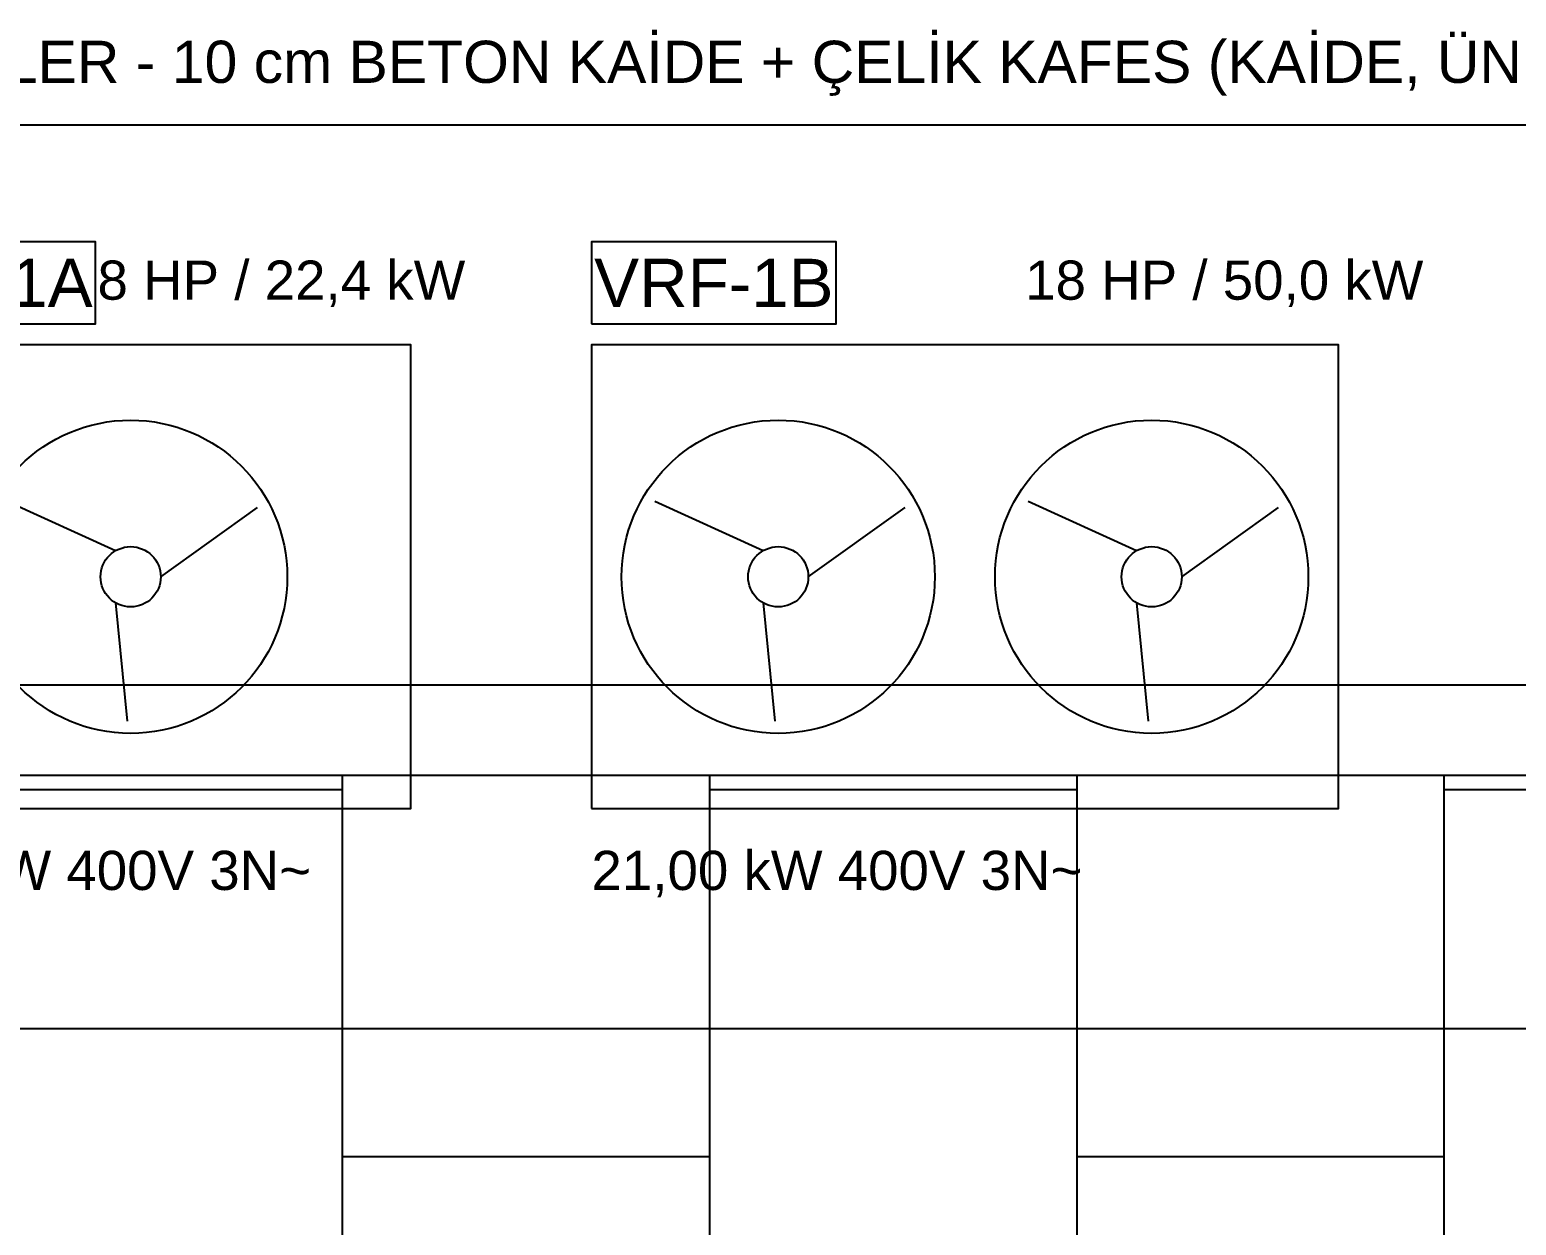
# Model space of a CAD drawing. Header units: inches. Extents: x 21 to 32698, y 13 to 3712.
# Drawn here: x 4689.7 to 4936.5, y 2612.3 to 2810.8 of the extents above; entities that cross this region are included whole.
import ezdxf
from ezdxf.enums import TextEntityAlignment as Align

# ---------------------------------------------------------------- set-up
doc = ezdxf.new("R2010")
doc.units = ezdxf.units.IN
doc.header["$MEASUREMENT"] = 0
for name, color, linetype in [('MEK-ELK-ETIKET', 7, 'Continuous'), ('MEK-ELK-GUC', 6, 'Continuous'), ('MEK-ELK-KAIDE', 8, 'Continuous'), ('MEK-ELK-VRF-DIS', 5, 'Continuous')]:
    doc.layers.add(name, color=color, linetype=linetype)
for name, color, linetype, lineweight in [('Z_MİM_-KM-PATTERN-00', 8, 'Continuous', 25), ('Z_MİM_-KM-PAVEMENT', 8, 'Continuous', 25), ('Z_MİM_-KM-STRS', 8, 'Continuous', 25)]:
    doc.layers.add(name, color=color, linetype=linetype, lineweight=lineweight)
doc.styles.add('MEK_ELK', font='arial.ttf')

# ---------------------------------------------------------------- blocks, each defined once
blk = doc.blocks.new('TRETUVAR')
at = {"layer": 'Z_MİM_-KM-PATTERN-00'}
h = blk.add_hatch(dxfattribs=at)
h.set_pattern_fill('AR-B816', color=256, scale=0.3, angle=90)
h.set_pattern_definition([(90, (21322.77, 490.03), (-60.96, 4e-15), []), (180, (21322.77, 490.03), (-60.96, -60.96), [60.96, -60.96])])
h.paths.add_polyline_path([(22632.77, 2700.03), (19252.77, 2700.03), (19252.77, 2750.03), (19097.77, 2750.03), (19097.77, 2610.03), (22542.77, 2610.03), (22542.77, 2080.13), (22697.77, 2080.13), (22697.77, 1460.13), (22542.77, 1460.13), (22542.77, 980.03), (21222.77, 980.03), (21222.77, 590.03), (20152.77, 590.03), (20152.77, 980.03), (19012.77, 980.03), (19012.77, 1635.03), (18722.77, 1635.03), (18722.77, 2610.03), (18807.77, 2610.03), (18807.77, 2750.03), (18632.77, 2750.03), (18632.77, 1545.03), (18922.77, 1545.03), (18922.77, 890.03), (19882.77, 890.03), (19882.77, 665.02), (20022.75, 665.03), (20022.77, 490.03), (21322.77, 490.03), (21322.77, 890.03), (22632.77, 890.03), (22632.77, 1220.13), (22797.77, 1220.13), (22797.77, 2180.13), (22632.77, 2180.13)])
h.paths.add_polyline_path([(19082.77, 2750.03), (18822.77, 2750.03), (18822.77, 2610.03), (19082.77, 2610.03)], flags=16)
at = {"layer": 'Z_MİM_-KM-PAVEMENT'}
for points in [[(19097.77, 2765.03), (19267.77, 2765.03), (19267.77, 2715.03), (22647.77, 2715.03), (22647.77, 2195.13), (22812.77, 2195.13), (22812.77, 1195.13), (22647.77, 1195.13), (22647.77, 875.03), (21337.77, 875.03), (21337.77, 475.03), (19867.77, 475.03), (19867.77, 875.03), (18907.77, 875.03), (18907.77, 1530.03), (18617.77, 1530.03), (18617.77, 2765.03), (18807.77, 2765.03)], [(19097.77, 2750.03), (19252.77, 2750.03), (19252.77, 2700.03), (22632.77, 2700.03), (22632.77, 2180.13), (22797.77, 2180.13), (22797.77, 1210.13), (22632.77, 1210.13), (22632.77, 890.03), (21322.77, 890.03), (21322.77, 490.03), (20022.77, 490.03)]]:
    blk.add_lwpolyline(points, dxfattribs=at)
blk = doc.blocks.new('MEK_VRF_DIS_S')
for p, q in [((-2.5, 4.33), (-20.5, 12.49)), ((5, 0), (21.06, 11.51)), ((-2.5, -4.33), (-0.57, -23.99))]:
    blk.add_line(p, q)
blk.add_lwpolyline([(-46.5, -38.5), (46.5, -38.5), (46.5, 38.5), (-46.5, 38.5)], close=True)
for radius in [26, 5]:
    blk.add_circle((0, 0), radius)
blk = doc.blocks.new('MEK_VRF_DIS_L')
for p, q in [((-33.5, 4.33), (-51.5, 12.49)), ((28.5, 4.33), (10.5, 12.49)), ((-26, 0), (-9.94, 11.51)), ((36, 0), (52.06, 11.51)), ((-33.5, -4.33), (-31.57, -23.99)), ((28.5, -4.33), (30.43, -23.99))]:
    blk.add_line(p, q)
blk.add_lwpolyline([(-62, -38.5), (62, -38.5), (62, 38.5), (-62, 38.5)], close=True)
for centre, radius in [((-31, 0), 26), ((31, 0), 26), ((-31, 0), 5), ((31, 0), 5)]:
    blk.add_circle(centre, radius)

msp = doc.modelspace()

# ---------------------------------------------------------------- linework, layer by layer
at = {"layer": 'MEK-ELK-KAIDE'}
msp.add_lwpolyline([(4610, 2645), (5234, 2645), (5234, 2795), (4610, 2795)], close=True, dxfattribs=at)
at = {"layer": 'MEK-ELK-VRF-DIS'}
for points in [[(4660, 2762), (4700.64, 2762), (4700.64, 2775.6), (4660, 2775.6)], [(4783, 2762), (4823.64, 2762), (4823.64, 2775.6), (4783, 2775.6)]]:
    msp.add_lwpolyline(points, close=True, dxfattribs=at)

# ---------------------------------------------------------------- block references
for name, p in [('MEK_VRF_DIS_S', (4706.5, 2720)), ('MEK_VRF_DIS_L', (4845, 2720))]:
    msp.add_blockref(name, p, dxfattribs=at)
at = {"layer": 'Z_MİM_-KM-STRS'}
msp.add_blockref('TRETUVAR', (-15696.01, -12.95), dxfattribs=at)

# ---------------------------------------------------------------- texts
at = {"layer": 'MEK-ELK-ETIKET', "style": 'MEK_ELK'}
for s, height, p in [('VRF DIŞ ÜNİTELER - 10 cm BETON KAİDE + ÇELİK KAFES (KAİDE, ÜNİTE EBADINDAN 50 cm BÜYÜK)', 7, (4615, 2802)), ('8 HP / 22,4 kW', 6.5, (4701, 2766)), ('18 HP / 50,0 kW', 6.5, (4855, 2766))]:
    msp.add_text(s, height=height, dxfattribs=at).set_placement(p)
for s, p in [('VRF-1A', (4680.32, 2768.8)), ('VRF-1B', (4803.32, 2768.8))]:
    msp.add_text(s, height=8, dxfattribs=at).set_placement(p, align=Align.MIDDLE_CENTER)
at = {"layer": 'MEK-ELK-GUC', "style": 'MEK_ELK'}
for s, p in [('9,40 kW 400V 3N~', (4660, 2668)), ('21,00 kW 400V 3N~', (4783, 2668))]:
    msp.add_text(s, height=6.5, dxfattribs=at).set_placement(p)

doc.saveas('drawing.dxf')
